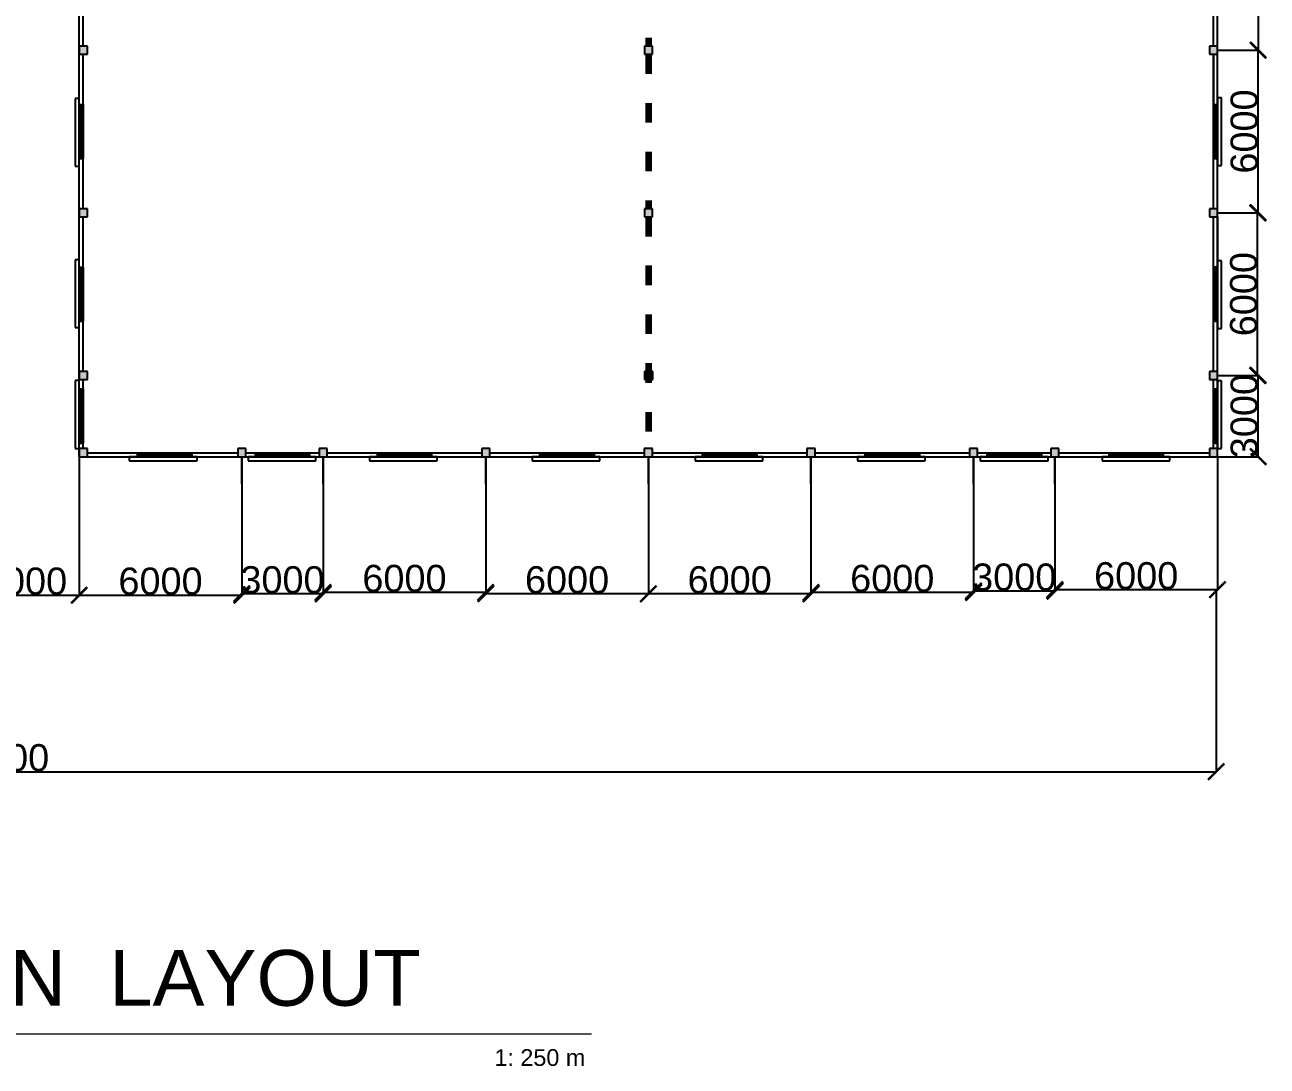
# Model space of a CAD drawing. Header units: millimetres. Extents: x 3339 to 2017737, y 4955 to 2748989.
# Drawn here: x 1040535 to 1086373, y 1640178 to 1678597 of the extents above; entities that cross this region are included whole.
import ezdxf

# ---------------------------------------------------------------- set-up
doc = ezdxf.new("R2010")
doc.units = ezdxf.units.MM
doc.header["$LTSCALE"] = 30
doc.linetypes.add('ACAD_ISO03W100', pattern=[30, 12, -18])
doc.layers.add('MACH BLOCK', color=41, linetype='Continuous', lineweight=5)
doc.layers.add('TEXT MACHLAYOUT', color=255, linetype='Continuous', lineweight=5)
doc.styles.get("Standard").update_dxf_attribs({"font": 'arial.ttf'})
doc.dimstyles.new('ISO-25', dxfattribs={"dimtxt": 1000, "dimasz": 600, "dimexe": 1.25, "dimexo": 0.625, "dimtad": 1, "dimtxsty": 'Standard', "dimblk": 'ARCHTICK', "dimcen": 2.5, "dimclrd": 4, "dimadec": 0, "dimazin": 0, "dimtfac": 1, "dimtmove": 0, "dimatfit": 3, "dimfxl": 1, "dimarcsym": 0})

# ---------------------------------------------------------------- blocks, each defined once
blk = doc.blocks.new('_ArchTick')
at = {"color": 0, "linetype": 'ByBlock', "const_width": 0.15}
blk.add_lwpolyline([(-0.5, -0.5), (0.5, 0.5)], dxfattribs=at)
blk = doc.blocks.new('*D266')
at = {"color": 0, "lineweight": -2, "transparency": 16777216}
for p, q in [((1038541, 1662662), (1038541, 1657554)), ((1042541, 1662662), (1042541, 1657554))]:
    blk.add_line(p, q, dxfattribs=at)
at = {"color": 4, "lineweight": -2, "transparency": 16777216}
blk.add_line((1038541, 1657555), (1042541, 1657555), dxfattribs=at)
at = {"layer": 'Defpoints', "color": 0, "transparency": 16777216}
for p in [(1038541, 1662662), (1042541, 1662662), (1042541, 1657555)]:
    blk.add_point(p, dxfattribs=at)
at = {"color": 4, "lineweight": -2, "transparency": 16777216, "xscale": 600, "yscale": 600, "zscale": 600, "rotation": 180}
blk.add_blockref('_ArchTick', (1038541, 1657555), dxfattribs=at)
at = {"color": 4, "lineweight": -2, "transparency": 16777216, "xscale": 600, "yscale": 600, "zscale": 600}
blk.add_blockref('_ArchTick', (1042541, 1657555), dxfattribs=at)
at = {"color": 0, "transparency": 16777216, "insert": (1040541, 1658066), "char_height": 1000, "attachment_point": 5}
blk.add_mtext('4000', dxfattribs=at)
blk = doc.blocks.new('*D267')
at = {"color": 0, "lineweight": -2, "transparency": 16777216}
for p, q in [((1042541, 1661662), (1042541, 1657554)), ((1048541, 1661662), (1048541, 1657554))]:
    blk.add_line(p, q, dxfattribs=at)
at = {"color": 4, "lineweight": -2, "transparency": 16777216}
blk.add_line((1042541, 1657555), (1048541, 1657555), dxfattribs=at)
at = {"layer": 'Defpoints', "color": 0, "transparency": 16777216}
for p in [(1042541, 1661662), (1048541, 1661662), (1048541, 1657555)]:
    blk.add_point(p, dxfattribs=at)
at = {"color": 4, "lineweight": -2, "transparency": 16777216, "xscale": 600, "yscale": 600, "zscale": 600, "rotation": 180}
blk.add_blockref('_ArchTick', (1042541, 1657555), dxfattribs=at)
at = {"color": 4, "lineweight": -2, "transparency": 16777216, "xscale": 600, "yscale": 600, "zscale": 600}
blk.add_blockref('_ArchTick', (1048541, 1657555), dxfattribs=at)
at = {"color": 0, "transparency": 16777216, "insert": (1045541, 1658066), "char_height": 1000, "attachment_point": 5}
blk.add_mtext('6000', dxfattribs=at)
blk = doc.blocks.new('*D268')
at = {"color": 0, "lineweight": -2, "transparency": 16777216}
for p, q in [((1048541, 1661662), (1048541, 1657604)), ((1051541, 1661662), (1051541, 1657604))]:
    blk.add_line(p, q, dxfattribs=at)
at = {"color": 4, "lineweight": -2, "transparency": 16777216}
blk.add_line((1051541, 1657605), (1048541, 1657605), dxfattribs=at)
at = {"layer": 'Defpoints', "color": 0, "transparency": 16777216}
for p in [(1048541, 1661662), (1051541, 1661662), (1048541, 1657605)]:
    blk.add_point(p, dxfattribs=at)
at = {"color": 4, "lineweight": -2, "transparency": 16777216, "xscale": 600, "yscale": 600, "zscale": 600, "rotation": 180}
blk.add_blockref('_ArchTick', (1048541, 1657605), dxfattribs=at)
at = {"color": 4, "lineweight": -2, "transparency": 16777216, "xscale": 600, "yscale": 600, "zscale": 600}
blk.add_blockref('_ArchTick', (1051541, 1657605), dxfattribs=at)
at = {"color": 0, "transparency": 16777216, "insert": (1050041, 1658116), "char_height": 1000, "attachment_point": 5}
blk.add_mtext('3000', dxfattribs=at)
blk = doc.blocks.new('*D269')
at = {"color": 0, "lineweight": -2, "transparency": 16777216}
for p, q in [((1051541, 1661662), (1051541, 1657654)), ((1057541, 1661662), (1057541, 1657654))]:
    blk.add_line(p, q, dxfattribs=at)
at = {"color": 4, "lineweight": -2, "transparency": 16777216}
blk.add_line((1057541, 1657655), (1051541, 1657655), dxfattribs=at)
at = {"layer": 'Defpoints', "color": 0, "transparency": 16777216}
for p in [(1051541, 1661662), (1057541, 1661662), (1051541, 1657655)]:
    blk.add_point(p, dxfattribs=at)
at = {"color": 4, "lineweight": -2, "transparency": 16777216, "xscale": 600, "yscale": 600, "zscale": 600, "rotation": 180}
blk.add_blockref('_ArchTick', (1051541, 1657655), dxfattribs=at)
at = {"color": 4, "lineweight": -2, "transparency": 16777216, "xscale": 600, "yscale": 600, "zscale": 600}
blk.add_blockref('_ArchTick', (1057541, 1657655), dxfattribs=at)
at = {"color": 0, "transparency": 16777216, "insert": (1054541, 1658166), "char_height": 1000, "attachment_point": 5}
blk.add_mtext('6000', dxfattribs=at)
blk = doc.blocks.new('*D270')
at = {"color": 0, "lineweight": -2, "transparency": 16777216}
for p, q in [((1057541, 1661662), (1057541, 1657604)), ((1063541, 1661662), (1063541, 1657604))]:
    blk.add_line(p, q, dxfattribs=at)
at = {"color": 4, "lineweight": -2, "transparency": 16777216}
blk.add_line((1063541, 1657605), (1057541, 1657605), dxfattribs=at)
at = {"layer": 'Defpoints', "color": 0, "transparency": 16777216}
for p in [(1057541, 1661662), (1063541, 1661662), (1057541, 1657605)]:
    blk.add_point(p, dxfattribs=at)
at = {"color": 4, "lineweight": -2, "transparency": 16777216, "xscale": 600, "yscale": 600, "zscale": 600, "rotation": 180}
blk.add_blockref('_ArchTick', (1057541, 1657605), dxfattribs=at)
at = {"color": 4, "lineweight": -2, "transparency": 16777216, "xscale": 600, "yscale": 600, "zscale": 600}
blk.add_blockref('_ArchTick', (1063541, 1657605), dxfattribs=at)
at = {"color": 0, "transparency": 16777216, "insert": (1060541, 1658116), "char_height": 1000, "attachment_point": 5}
blk.add_mtext('6000', dxfattribs=at)
blk = doc.blocks.new('*D271')
at = {"color": 0, "lineweight": -2, "transparency": 16777216}
for p, q in [((1063541, 1661662), (1063541, 1657604)), ((1069541, 1661662), (1069541, 1657604))]:
    blk.add_line(p, q, dxfattribs=at)
at = {"color": 4, "lineweight": -2, "transparency": 16777216}
blk.add_line((1069541, 1657605), (1063541, 1657605), dxfattribs=at)
at = {"layer": 'Defpoints', "color": 0, "transparency": 16777216}
for p in [(1063541, 1661662), (1069541, 1661662), (1063541, 1657605)]:
    blk.add_point(p, dxfattribs=at)
at = {"color": 4, "lineweight": -2, "transparency": 16777216, "xscale": 600, "yscale": 600, "zscale": 600, "rotation": 180}
blk.add_blockref('_ArchTick', (1063541, 1657605), dxfattribs=at)
at = {"color": 4, "lineweight": -2, "transparency": 16777216, "xscale": 600, "yscale": 600, "zscale": 600}
blk.add_blockref('_ArchTick', (1069541, 1657605), dxfattribs=at)
at = {"color": 0, "transparency": 16777216, "insert": (1066541, 1658116), "char_height": 1000, "attachment_point": 5}
blk.add_mtext('6000', dxfattribs=at)
blk = doc.blocks.new('*D272')
at = {"color": 0, "lineweight": -2, "transparency": 16777216}
for p, q in [((1069541, 1661662), (1069541, 1657654)), ((1075541, 1661662), (1075541, 1657654))]:
    blk.add_line(p, q, dxfattribs=at)
at = {"color": 4, "lineweight": -2, "transparency": 16777216}
blk.add_line((1075541, 1657655), (1069541, 1657655), dxfattribs=at)
at = {"layer": 'Defpoints', "color": 0, "transparency": 16777216}
for p in [(1069541, 1661662), (1075541, 1661662), (1069541, 1657655)]:
    blk.add_point(p, dxfattribs=at)
at = {"color": 4, "lineweight": -2, "transparency": 16777216, "xscale": 600, "yscale": 600, "zscale": 600, "rotation": 180}
blk.add_blockref('_ArchTick', (1069541, 1657655), dxfattribs=at)
at = {"color": 4, "lineweight": -2, "transparency": 16777216, "xscale": 600, "yscale": 600, "zscale": 600}
blk.add_blockref('_ArchTick', (1075541, 1657655), dxfattribs=at)
at = {"color": 0, "transparency": 16777216, "insert": (1072541, 1658166), "char_height": 1000, "attachment_point": 5}
blk.add_mtext('6000', dxfattribs=at)
blk = doc.blocks.new('*D273')
at = {"color": 0, "lineweight": -2, "transparency": 16777216}
for p, q in [((1075541, 1661662), (1075541, 1657704)), ((1078541, 1661662), (1078541, 1657704))]:
    blk.add_line(p, q, dxfattribs=at)
at = {"color": 4, "lineweight": -2, "transparency": 16777216}
blk.add_line((1078541, 1657705), (1075541, 1657705), dxfattribs=at)
at = {"layer": 'Defpoints', "color": 0, "transparency": 16777216}
for p in [(1075541, 1661662), (1078541, 1661662), (1075541, 1657705)]:
    blk.add_point(p, dxfattribs=at)
at = {"color": 4, "lineweight": -2, "transparency": 16777216, "xscale": 600, "yscale": 600, "zscale": 600, "rotation": 180}
blk.add_blockref('_ArchTick', (1075541, 1657705), dxfattribs=at)
at = {"color": 4, "lineweight": -2, "transparency": 16777216, "xscale": 600, "yscale": 600, "zscale": 600}
blk.add_blockref('_ArchTick', (1078541, 1657705), dxfattribs=at)
at = {"color": 0, "transparency": 16777216, "insert": (1077041, 1658216), "char_height": 1000, "attachment_point": 5}
blk.add_mtext('3000', dxfattribs=at)
blk = doc.blocks.new('*D274')
at = {"color": 0, "lineweight": -2, "transparency": 16777216}
for p, q in [((1078541, 1661662), (1078541, 1657754)), ((1084541, 1661662), (1084541, 1657754))]:
    blk.add_line(p, q, dxfattribs=at)
at = {"color": 4, "lineweight": -2, "transparency": 16777216}
blk.add_line((1084541, 1657755), (1078541, 1657755), dxfattribs=at)
at = {"layer": 'Defpoints', "color": 0, "transparency": 16777216}
for p in [(1078541, 1661662), (1084541, 1661662), (1078541, 1657755)]:
    blk.add_point(p, dxfattribs=at)
at = {"color": 4, "lineweight": -2, "transparency": 16777216, "xscale": 600, "yscale": 600, "zscale": 600, "rotation": 180}
blk.add_blockref('_ArchTick', (1078541, 1657755), dxfattribs=at)
at = {"color": 4, "lineweight": -2, "transparency": 16777216, "xscale": 600, "yscale": 600, "zscale": 600}
blk.add_blockref('_ArchTick', (1084541, 1657755), dxfattribs=at)
at = {"color": 0, "transparency": 16777216, "insert": (1081541, 1658266), "char_height": 1000, "attachment_point": 5}
blk.add_mtext('6000', dxfattribs=at)
blk = doc.blocks.new('*D233')
at = {"color": 0, "lineweight": -2, "transparency": 16777216}
for p, q in [((1084491, 1657704), (1084491, 1651039)), ((994491, 1657287), (994491, 1651039))]:
    blk.add_line(p, q, dxfattribs=at)
at = {"color": 4, "lineweight": -2, "transparency": 16777216}
blk.add_line((994491, 1651041), (1084491, 1651041), dxfattribs=at)
at = {"layer": 'Defpoints', "color": 0, "transparency": 16777216}
for p in [(1084491, 1657705), (994491, 1657287), (1084491, 1651041)]:
    blk.add_point(p, dxfattribs=at)
at = {"color": 4, "lineweight": -2, "transparency": 16777216, "xscale": 600, "yscale": 600, "zscale": 600, "rotation": 180}
blk.add_blockref('_ArchTick', (994491, 1651041), dxfattribs=at)
at = {"color": 4, "lineweight": -2, "transparency": 16777216, "xscale": 600, "yscale": 600, "zscale": 600}
blk.add_blockref('_ArchTick', (1084491, 1651041), dxfattribs=at)
at = {"color": 0, "transparency": 16777216, "insert": (1039491, 1651552), "char_height": 1000, "attachment_point": 5}
blk.add_mtext('90000', dxfattribs=at)
blk = doc.blocks.new('*D281')
at = {"color": 0, "lineweight": -2, "transparency": 16777216}
for p, q in [((1084542, 1665662), (1086042, 1665662)), ((1084542, 1662662), (1086042, 1662662))]:
    blk.add_line(p, q, dxfattribs=at)
at = {"color": 4, "lineweight": -2, "transparency": 16777216}
blk.add_line((1086041, 1662662), (1086041, 1665662), dxfattribs=at)
at = {"layer": 'Defpoints', "color": 0, "transparency": 16777216}
for p in [(1084541, 1665662), (1086041, 1665662), (1084541, 1662662)]:
    blk.add_point(p, dxfattribs=at)
at = {"color": 4, "lineweight": -2, "transparency": 16777216, "xscale": 600, "yscale": 600, "zscale": 600}
for p, rotation in [((1086041, 1665662), 90), ((1086041, 1662662), 270)]:
    blk.add_blockref('_ArchTick', p, dxfattribs=dict(at, rotation=rotation))
at = {"color": 0, "transparency": 16777216, "insert": (1085530, 1664162), "char_height": 1000, "attachment_point": 5, "rotation": 90}
blk.add_mtext('3000', dxfattribs=at)
blk = doc.blocks.new('*D234')
at = {"color": 0, "lineweight": -2, "transparency": 16777216}
for p, q in [((1084542, 1671662), (1086020, 1671662)), ((1084542, 1665662), (1086020, 1665662))]:
    blk.add_line(p, q, dxfattribs=at)
at = {"color": 4, "lineweight": -2, "transparency": 16777216}
blk.add_line((1086019, 1665662), (1086019, 1671662), dxfattribs=at)
at = {"layer": 'Defpoints', "color": 0, "transparency": 16777216}
for p in [(1084541, 1671662), (1086019, 1671662), (1084541, 1665662)]:
    blk.add_point(p, dxfattribs=at)
at = {"color": 4, "lineweight": -2, "transparency": 16777216, "xscale": 600, "yscale": 600, "zscale": 600}
for p, rotation in [((1086019, 1671662), 90), ((1086019, 1665662), 270)]:
    blk.add_blockref('_ArchTick', p, dxfattribs=dict(at, rotation=rotation))
at = {"color": 0, "transparency": 16777216, "insert": (1085508, 1668662), "char_height": 1000, "attachment_point": 5, "rotation": 90}
blk.add_mtext('6000', dxfattribs=at)
blk = doc.blocks.new('*D282')
at = {"color": 0, "lineweight": -2, "transparency": 16777216}
for p, q in [((1084542, 1677662), (1086042, 1677662)), ((1084542, 1671662), (1086042, 1671662))]:
    blk.add_line(p, q, dxfattribs=at)
at = {"color": 4, "lineweight": -2, "transparency": 16777216}
blk.add_line((1086041, 1671662), (1086041, 1677662), dxfattribs=at)
at = {"layer": 'Defpoints', "color": 0, "transparency": 16777216}
for p in [(1084541, 1677662), (1086041, 1677662), (1084541, 1671662)]:
    blk.add_point(p, dxfattribs=at)
at = {"color": 4, "lineweight": -2, "transparency": 16777216, "xscale": 600, "yscale": 600, "zscale": 600}
for p, rotation in [((1086041, 1677662), 90), ((1086041, 1671662), 270)]:
    blk.add_blockref('_ArchTick', p, dxfattribs=dict(at, rotation=rotation))
at = {"color": 0, "transparency": 16777216, "insert": (1085530, 1674662), "char_height": 1000, "attachment_point": 5, "rotation": 90}
blk.add_mtext('6000', dxfattribs=at)
blk = doc.blocks.new('*D283')
at = {"color": 0, "lineweight": -2, "transparency": 16777216}
for p, q in [((1084542, 1683662), (1086042, 1683662)), ((1084542, 1677662), (1086042, 1677662))]:
    blk.add_line(p, q, dxfattribs=at)
at = {"color": 4, "lineweight": -2, "transparency": 16777216}
blk.add_line((1086040, 1683662), (1086040, 1677662), dxfattribs=at)
at = {"layer": 'Defpoints', "color": 0, "transparency": 16777216}
for p in [(1084541, 1683662), (1084541, 1677662), (1086040, 1677662)]:
    blk.add_point(p, dxfattribs=at)
at = {"color": 4, "lineweight": -2, "transparency": 16777216, "xscale": 600, "yscale": 600, "zscale": 600}
for p, rotation in [((1086040, 1683662), 90), ((1086040, 1677662), 270)]:
    blk.add_blockref('_ArchTick', p, dxfattribs=dict(at, rotation=rotation))
at = {"color": 0, "transparency": 16777216, "insert": (1085529, 1680662), "char_height": 1000, "attachment_point": 5, "rotation": 90}
blk.add_mtext('6000', dxfattribs=at)

msp = doc.modelspace()

# ---------------------------------------------------------------- hatches: boundary and pattern name
at = {"true_color": 0xf8d731}
h = msp.add_hatch(color=40, dxfattribs=at)
h.dxf.hatch_style = 1
h.paths.add_polyline_path([(1084541.166, 1662962.224), (1084391.166, 1662962.224), (1084241.166, 1662962.224), (1084241.166, 1662812.224), (1084241.166, 1662662.224), (1084541.166, 1662662.224)])
h.paths.add_polyline_path([(1078691.166, 1662962.224), (1078541.166, 1662962.224), (1078391.166, 1662962.224), (1078391.166, 1662812.224), (1078391.166, 1662662.224), (1078691.166, 1662662.224)])
h.paths.add_polyline_path([(1075691.166, 1662962.224), (1075541.166, 1662962.224), (1075391.166, 1662962.224), (1075391.166, 1662812.224), (1075391.166, 1662662.224), (1075691.166, 1662662.224)])
h.paths.add_polyline_path([(1069691.166, 1662962.224), (1069541.166, 1662962.224), (1069391.166, 1662962.224), (1069391.166, 1662812.224), (1069391.166, 1662662.224), (1069691.166, 1662662.224)])
h.paths.add_polyline_path([(1063691.166, 1662962.224), (1063541.166, 1662962.224), (1063391.166, 1662962.224), (1063391.166, 1662812.224), (1063391.166, 1662662.224), (1063691.166, 1662662.224)])
h.paths.add_polyline_path([(1057691.166, 1662962.224), (1057541.166, 1662962.224), (1057391.166, 1662962.224), (1057391.166, 1662812.224), (1057391.166, 1662662.224), (1057691.166, 1662662.224)])
h.paths.add_polyline_path([(1051691.166, 1662962.224), (1051541.166, 1662962.224), (1051391.166, 1662962.224), (1051391.166, 1662812.224), (1051391.166, 1662662.224), (1051691.166, 1662662.224)])
h.paths.add_polyline_path([(1048691.166, 1662962.224), (1048541.166, 1662962.224), (1048391.166, 1662962.224), (1048391.166, 1662812.224), (1048391.166, 1662662.224), (1048691.166, 1662662.224)])
h.paths.add_polyline_path([(1042841.166, 1662962.224), (1042691.166, 1662962.224), (1042541.166, 1662962.224), (1042541.166, 1662662.224), (1042841.166, 1662662.224)])
h.paths.add_polyline_path([(1042841.166, 1665812.224), (1042691.166, 1665812.224), (1042541.166, 1665812.224), (1042541.166, 1665512.224), (1042841.166, 1665512.224)])
h.paths.add_polyline_path([(1042841.166, 1671812.224), (1042691.166, 1671812.224), (1042541.166, 1671812.224), (1042541.166, 1671662.224), (1042541.166, 1671512.224), (1042841.166, 1671512.224)])
h.paths.add_polyline_path([(1042841.166, 1677812.224), (1042691.166, 1677812.224), (1042541.166, 1677812.224), (1042541.166, 1677512.224), (1042841.166, 1677512.224)])
h.paths.add_polyline_path([(1038541.166, 1673812.224), (1038395.274, 1673812.224), (1038245.274, 1673812.224), (1038245.274, 1673662.224), (1038245.274, 1673512.224), (1038541.166, 1673512.224)])
h.paths.add_polyline_path([(1038541.166, 1667662.224), (1038541.166, 1667813.083), (1038245.274, 1667813.083), (1038245.274, 1667663.083), (1038245.274, 1667513.083), (1038541.166, 1667513.083)])
h.paths.add_polyline_path([(1038541.166, 1662962.224), (1038241.166, 1662962.224), (1038241.166, 1662662.224), (1038541.166, 1662662.224)])
h.paths.add_polyline_path([(1084541.166, 1665812.224), (1084391.166, 1665812.224), (1084241.166, 1665812.224), (1084241.166, 1665662.224), (1084241.166, 1665512.224), (1084541.166, 1665512.224)])
h.paths.add_polyline_path([(1084541.166, 1671812.224), (1084391.166, 1671812.224), (1084241.166, 1671812.224), (1084241.166, 1671662.224), (1084241.166, 1671512.224), (1084541.166, 1671512.224)])
h.paths.add_polyline_path([(1084541.166, 1677812.224), (1084391.166, 1677812.224), (1084241.166, 1677812.224), (1084241.166, 1677662.224), (1084241.166, 1677512.224), (1084541.166, 1677512.224)])
h.paths.add_polyline_path([(1031691.166, 1662962.224), (1031391.166, 1662962.224), (1031391.166, 1662662.224), (1031541.166, 1662662.224), (1031691.166, 1662662.224)])
h.paths.add_polyline_path([(1024691.166, 1662962.224), (1024391.166, 1662962.224), (1024391.166, 1662662.224), (1024541.166, 1662662.224), (1024691.166, 1662662.224)])
h.paths.add_polyline_path([(1018691.166, 1662962.224), (1018391.166, 1662962.224), (1018391.166, 1662662.224), (1018541.166, 1662662.224), (1018691.166, 1662662.224)])
h.paths.add_polyline_path([(1012691.166, 1662962.224), (1012391.166, 1662962.224), (1012391.166, 1662662.224), (1012541.166, 1662662.224), (1012691.166, 1662662.224)])
h.paths.add_polyline_path([(1042841.166, 1683812.224), (1042691.166, 1683812.224), (1042541.166, 1683812.224), (1042541.166, 1683662.224), (1042541.166, 1683512.224), (1042841.166, 1683512.224)])
h.paths.add_polyline_path([(1038541.166, 1679812.224), (1038395.274, 1679812.224), (1038245.274, 1679812.224), (1038245.274, 1679662.224), (1038245.274, 1679512.224), (1038541.166, 1679512.224)])
h.paths.add_polyline_path([(1038541.166, 1685812.224), (1038395.274, 1685812.224), (1038245.274, 1685812.224), (1038245.274, 1685662.224), (1038245.274, 1685512.224), (1038541.166, 1685512.224)])
h.paths.add_polyline_path([(994841.166, 1662962.224), (994541.166, 1662962.224), (994541.166, 1662662.224), (994841.166, 1662662.224)])
h.paths.add_polyline_path([(1000691.166, 1662962.224), (1000391.166, 1662962.224), (1000391.166, 1662662.224), (1000541.166, 1662662.224), (1000691.166, 1662662.224)])
h.paths.add_polyline_path([(1006691.166, 1662962.224), (1006391.166, 1662962.224), (1006391.166, 1662662.224), (1006541.166, 1662662.224), (1006691.166, 1662662.224)])
at = {"ltscale": 2, "true_color": 0xf8d731}
h = msp.add_hatch(dxfattribs=at)
h.set_pattern_fill('ANGLE', color=40)
h.set_pattern_definition([(0, (853779.603, 1616602.153), (0, 6.985), [5.08, -1.905]), (90, (853779.603, 1616602.153), (-6.985, 4e-16), [5.08, -1.905])])
h.paths.add_polyline_path([(1063698.225, 1677812.224), (1063548.225, 1677812.224), (1063398.225, 1677812.224), (1063398.225, 1677662.224), (1063398.225, 1677512.224), (1063698.225, 1677512.224)])
h.paths.add_polyline_path([(1063699.401, 1671812.224), (1063549.401, 1671812.224), (1063399.401, 1671812.224), (1063399.401, 1671662.224), (1063399.401, 1671512.224), (1063699.401, 1671512.224)])
h.paths.add_polyline_path([(1063700.578, 1665812.224), (1063550.578, 1665812.224), (1063400.578, 1665812.224), (1063400.578, 1665662.224), (1063400.578, 1665512.224), (1063700.578, 1665512.224)])

# ---------------------------------------------------------------- linework, layer by layer
for p, q in [((1084541.166, 1662662.224), (1084541.166, 1725662.224)), ((1042541.166, 1662662.224), (1042541.166, 1685512.224)), ((1042541.166, 1677662.224), (1042541.166, 1683662.224)), ((1084541.166, 1677662.224), (1084541.166, 1683662.224)), ((1042691.166, 1677812.224), (1042691.166, 1683512.224)), ((1084391.166, 1677812.224), (1084391.166, 1683512.224)), ((1042541.166, 1677812.224), (1042541.166, 1677512.224)), ((1042841.166, 1677812.224), (1042541.166, 1677812.224)), ((1042541.166, 1677812.224), (1042541.166, 1677662.224)), ((1042841.166, 1677812.224), (1042691.166, 1677812.224)), ((1042841.166, 1677512.224), (1042841.166, 1677812.224)), ((1042841.166, 1677662.224), (1042841.166, 1677812.224)), ((1084241.166, 1677812.224), (1084241.166, 1677512.224)), ((1084541.166, 1677812.224), (1084241.166, 1677812.224)), ((1084241.166, 1677812.224), (1084241.166, 1677662.224)), ((1084541.166, 1677812.224), (1084391.166, 1677812.224)), ((1084541.166, 1677512.224), (1084541.166, 1677812.224)), ((1084541.166, 1677662.224), (1084541.166, 1677812.224)), ((1042541.166, 1677512.224), (1042841.166, 1677512.224)), ((1042691.166, 1671812.224), (1042691.166, 1677512.224)), ((1042691.166, 1671812.224), (1042691.166, 1677512.224)), ((1084241.166, 1677512.224), (1084541.166, 1677512.224)), ((1084391.166, 1671812.224), (1084391.166, 1677512.224)), ((1084391.166, 1677512.224), (1084391.166, 1675662.224)), ((1084541.166, 1671662.224), (1084541.166, 1677662.224)), ((1042389.603, 1675882.153), (1042389.603, 1673382.153)), ((1042539.603, 1675882.153), (1042389.603, 1675882.153)), ((1042389.603, 1675882.153), (1042389.603, 1675882.153)), ((1042539.603, 1673382.153), (1042539.603, 1675882.153)), ((1084539.603, 1675902.153), (1084539.603, 1673402.153)), ((1084689.603, 1675902.153), (1084539.603, 1675902.153)), ((1084539.603, 1675902.153), (1084539.603, 1675902.153)), ((1084689.603, 1673402.153), (1084689.603, 1675902.153)), ((1084391.166, 1675662.224), (1084541.166, 1675662.224)), ((1042541.166, 1671812.224), (1042541.166, 1673662.224)), ((1042541.166, 1673662.224), (1042691.166, 1673662.224)), ((1042389.603, 1673382.153), (1042539.603, 1673382.153)), ((1084539.603, 1673402.153), (1084689.603, 1673402.153)), ((1042541.166, 1671812.224), (1042541.166, 1671512.224)), ((1042841.166, 1671812.224), (1042541.166, 1671812.224)), ((1042541.166, 1671812.224), (1042541.166, 1671662.224)), ((1042841.166, 1671812.224), (1042691.166, 1671812.224)), ((1042841.166, 1671512.224), (1042841.166, 1671812.224)), ((1042841.166, 1671662.224), (1042841.166, 1671812.224)), ((1084241.166, 1671812.224), (1084241.166, 1671512.224)), ((1084541.166, 1671812.224), (1084241.166, 1671812.224)), ((1084241.166, 1671812.224), (1084241.166, 1671662.224)), ((1084541.166, 1671812.224), (1084391.166, 1671812.224)), ((1084541.166, 1671512.224), (1084541.166, 1671812.224)), ((1084541.166, 1671662.224), (1084541.166, 1671812.224)), ((1042541.166, 1671512.224), (1042841.166, 1671512.224)), ((1042691.166, 1665812.224), (1042691.166, 1671512.224)), ((1042691.166, 1665812.224), (1042691.166, 1671512.224)), ((1084241.166, 1671512.224), (1084541.166, 1671512.224)), ((1084391.166, 1665812.224), (1084391.166, 1671512.224)), ((1084541.166, 1665662.224), (1084541.166, 1671662.224)), ((1084541.166, 1671512.224), (1084541.166, 1669662.224)), ((1042389.603, 1669932.153), (1042389.603, 1667432.153)), ((1042539.603, 1669932.153), (1042389.603, 1669932.153)), ((1042389.603, 1669932.153), (1042389.603, 1669932.153)), ((1042539.603, 1667432.153), (1042539.603, 1669932.153)), ((1084541.166, 1669662.224), (1084391.166, 1669662.224)), ((1084539.603, 1669892.153), (1084539.603, 1667392.153)), ((1084689.603, 1669892.153), (1084539.603, 1669892.153)), ((1084539.603, 1669892.153), (1084539.603, 1669892.153)), ((1084689.603, 1667392.153), (1084689.603, 1669892.153)), ((1042541.166, 1665812.224), (1042541.166, 1667662.224)), ((1042541.166, 1667662.224), (1042691.166, 1667662.224)), ((1042389.603, 1667432.153), (1042539.603, 1667432.153)), ((1084539.603, 1667392.153), (1084689.603, 1667392.153)), ((1042541.166, 1665812.224), (1042541.166, 1665512.224)), ((1042841.166, 1665812.224), (1042541.166, 1665812.224)), ((1042541.166, 1665812.224), (1042541.166, 1665662.224)), ((1042841.166, 1665812.224), (1042691.166, 1665812.224)), ((1042841.166, 1665512.224), (1042841.166, 1665812.224)), ((1042841.166, 1665662.224), (1042841.166, 1665812.224)), ((1084241.166, 1665812.224), (1084241.166, 1665512.224)), ((1084541.166, 1665812.224), (1084241.166, 1665812.224)), ((1084241.166, 1665812.224), (1084241.166, 1665662.224)), ((1084541.166, 1665812.224), (1084391.166, 1665812.224)), ((1084541.166, 1665512.224), (1084541.166, 1665812.224)), ((1084541.166, 1665662.224), (1084541.166, 1665812.224)), ((1042389.603, 1665472.153), (1042389.603, 1662972.153)), ((1042539.603, 1665472.153), (1042389.603, 1665472.153)), ((1042389.603, 1665472.153), (1042389.603, 1665472.153)), ((1042539.603, 1662972.153), (1042539.603, 1665472.153)), ((1042541.166, 1662662.224), (1042541.166, 1665662.224)), ((1042541.166, 1665512.224), (1042841.166, 1665512.224)), ((1042691.166, 1662962.224), (1042691.166, 1665512.224)), ((1084241.166, 1665512.224), (1084541.166, 1665512.224)), ((1084391.166, 1662962.224), (1084391.166, 1665512.224)), ((1084539.603, 1665462.153), (1084539.603, 1662962.153)), ((1084689.603, 1665462.153), (1084539.603, 1665462.153)), ((1084539.603, 1665462.153), (1084539.603, 1665462.153)), ((1084541.166, 1662662.224), (1084541.166, 1665662.224)), ((1084689.603, 1662962.153), (1084689.603, 1665462.153)), ((1042541.166, 1662962.224), (1042541.166, 1663462.224)), ((1042541.166, 1662662.224), (1042541.166, 1663162.224)), ((1042541.166, 1663162.224), (1042691.166, 1663162.224)), ((1084541.166, 1663162.224), (1084391.166, 1663162.224)), ((1084541.166, 1662662.224), (1084541.166, 1663162.224)), ((1042389.603, 1662972.153), (1042539.603, 1662972.153)), ((1042541.166, 1662962.224), (1042541.166, 1662662.224)), ((1042841.166, 1662962.224), (1042541.166, 1662962.224)), ((1042541.166, 1662962.224), (1042541.166, 1662812.224)), ((1042541.166, 1662662.224), (1084541.166, 1662662.224)), ((1042541.166, 1662662.224), (1048541.166, 1662662.224)), ((1042541.166, 1662662.224), (1042841.166, 1662662.224)), ((1042841.166, 1662962.224), (1042691.166, 1662962.224)), ((1042841.166, 1662662.224), (1042841.166, 1662962.224)), ((1042841.166, 1662812.224), (1042841.166, 1662962.224)), ((1042841.166, 1662812.224), (1048391.166, 1662812.224)), ((1042841.166, 1662662.224), (1044691.166, 1662662.224)), ((1046889.603, 1662662.153), (1044389.603, 1662662.153)), ((1044389.603, 1662662.153), (1044389.603, 1662512.153)), ((1044691.166, 1662662.224), (1044691.166, 1662812.224)), ((1046889.603, 1662512.153), (1046889.603, 1662662.153)), ((1048391.166, 1662962.224), (1048391.166, 1662662.224)), ((1048691.166, 1662962.224), (1048391.166, 1662962.224)), ((1048391.166, 1662962.224), (1048391.166, 1662812.224)), ((1048391.166, 1662662.224), (1048691.166, 1662662.224)), ((1048691.166, 1662962.224), (1048541.166, 1662962.224)), ((1048541.166, 1662662.224), (1048541.166, 1661662.224)), ((1048541.166, 1661662.224), (1048541.166, 1662662.224)), ((1048541.166, 1662662.224), (1051541.166, 1662662.224)), ((1048541.166, 1662662.224), (1049041.166, 1662662.224)), ((1048691.166, 1662662.224), (1048691.166, 1662962.224)), ((1048691.166, 1662812.224), (1048691.166, 1662962.224)), ((1048691.166, 1662812.224), (1051391.166, 1662812.224)), ((1051269.603, 1662662.153), (1048769.603, 1662662.153)), ((1048769.603, 1662662.153), (1048769.603, 1662512.153)), ((1049041.166, 1662662.224), (1049041.166, 1662812.224)), ((1051269.603, 1662512.153), (1051269.603, 1662662.153)), ((1051391.166, 1662962.224), (1051391.166, 1662662.224)), ((1051691.166, 1662962.224), (1051391.166, 1662962.224)), ((1051391.166, 1662962.224), (1051391.166, 1662812.224)), ((1051391.166, 1662662.224), (1051691.166, 1662662.224)), ((1051691.166, 1662962.224), (1051541.166, 1662962.224)), ((1051541.166, 1662662.224), (1051541.166, 1661662.224)), ((1051541.166, 1661662.224), (1051541.166, 1662662.224)), ((1051541.166, 1662662.224), (1057541.166, 1662662.224)), ((1051541.166, 1662662.224), (1053541.166, 1662662.224)), ((1051691.166, 1662662.224), (1051691.166, 1662962.224)), ((1051691.166, 1662812.224), (1051691.166, 1662962.224)), ((1051691.166, 1662812.224), (1057391.166, 1662812.224)), ((1055749.603, 1662662.153), (1053249.603, 1662662.153)), ((1053249.603, 1662662.153), (1053249.603, 1662512.153)), ((1053541.166, 1662662.224), (1053541.166, 1662812.224)), ((1055749.603, 1662512.153), (1055749.603, 1662662.153)), ((1057391.166, 1662962.224), (1057391.166, 1662662.224)), ((1057691.166, 1662962.224), (1057391.166, 1662962.224)), ((1057391.166, 1662962.224), (1057391.166, 1662812.224)), ((1057391.166, 1662662.224), (1057691.166, 1662662.224)), ((1057691.166, 1662962.224), (1057541.166, 1662962.224)), ((1057541.166, 1662662.224), (1057541.166, 1661662.224)), ((1057541.166, 1661662.224), (1057541.166, 1662662.224)), ((1057541.166, 1662662.224), (1063541.166, 1662662.224)), ((1057541.166, 1662662.224), (1059541.166, 1662662.224)), ((1057691.166, 1662662.224), (1057691.166, 1662962.224)), ((1057691.166, 1662812.224), (1057691.166, 1662962.224)), ((1057691.166, 1662812.224), (1063391.166, 1662812.224)), ((1061749.603, 1662662.153), (1059249.603, 1662662.153)), ((1059249.603, 1662662.153), (1059249.603, 1662512.153)), ((1059541.166, 1662662.224), (1059541.166, 1662812.224)), ((1061749.603, 1662512.153), (1061749.603, 1662662.153)), ((1063391.166, 1662962.224), (1063391.166, 1662662.224)), ((1063691.166, 1662962.224), (1063391.166, 1662962.224)), ((1063391.166, 1662962.224), (1063391.166, 1662812.224)), ((1063391.166, 1662662.224), (1063691.166, 1662662.224)), ((1063691.166, 1662962.224), (1063541.166, 1662962.224)), ((1063541.166, 1662662.224), (1063541.166, 1661662.224)), ((1063541.166, 1661662.224), (1063541.166, 1662662.224)), ((1063541.166, 1662662.224), (1069541.166, 1662662.224)), ((1063541.166, 1662662.224), (1065541.166, 1662662.224)), ((1063691.166, 1662662.224), (1063691.166, 1662962.224)), ((1063691.166, 1662812.224), (1063691.166, 1662962.224)), ((1063691.166, 1662812.224), (1069391.166, 1662812.224)), ((1067769.603, 1662662.153), (1065269.603, 1662662.153)), ((1065269.603, 1662662.153), (1065269.603, 1662512.153)), ((1065541.166, 1662662.224), (1065541.166, 1662812.224)), ((1067769.603, 1662512.153), (1067769.603, 1662662.153)), ((1069391.166, 1662962.224), (1069391.166, 1662662.224)), ((1069691.166, 1662962.224), (1069391.166, 1662962.224)), ((1069391.166, 1662962.224), (1069391.166, 1662812.224)), ((1069391.166, 1662662.224), (1069691.166, 1662662.224)), ((1069691.166, 1662962.224), (1069541.166, 1662962.224)), ((1069541.166, 1662662.224), (1069541.166, 1661662.224)), ((1069541.166, 1661662.224), (1069541.166, 1662662.224)), ((1069541.166, 1662662.224), (1075541.166, 1662662.224)), ((1069541.166, 1662662.224), (1071541.166, 1662662.224)), ((1069691.166, 1662662.224), (1069691.166, 1662962.224)), ((1069691.166, 1662812.224), (1069691.166, 1662962.224)), ((1069691.166, 1662812.224), (1075391.166, 1662812.224)), ((1073759.603, 1662662.153), (1071259.603, 1662662.153)), ((1071259.603, 1662662.153), (1071259.603, 1662512.153)), ((1071541.166, 1662662.224), (1071541.166, 1662812.224)), ((1073759.603, 1662512.153), (1073759.603, 1662662.153)), ((1075391.166, 1662962.224), (1075391.166, 1662662.224)), ((1075691.166, 1662962.224), (1075391.166, 1662962.224)), ((1075391.166, 1662962.224), (1075391.166, 1662812.224)), ((1075391.166, 1662662.224), (1075691.166, 1662662.224)), ((1075691.166, 1662962.224), (1075541.166, 1662962.224)), ((1075541.166, 1662662.224), (1075541.166, 1661662.224)), ((1075541.166, 1661662.224), (1075541.166, 1662662.224)), ((1075541.166, 1662662.224), (1078541.166, 1662662.224)), ((1075691.166, 1662662.224), (1075691.166, 1662962.224)), ((1075691.166, 1662812.224), (1078391.166, 1662812.224)), ((1078289.603, 1662662.153), (1075789.603, 1662662.153)), ((1075789.603, 1662662.153), (1075789.603, 1662512.153)), ((1076041.166, 1662662.224), (1076041.166, 1662812.224)), ((1078289.603, 1662512.153), (1078289.603, 1662662.153)), ((1078391.166, 1662962.224), (1078391.166, 1662662.224)), ((1078691.166, 1662962.224), (1078391.166, 1662962.224)), ((1078391.166, 1662962.224), (1078391.166, 1662812.224)), ((1078391.166, 1662662.224), (1078691.166, 1662662.224)), ((1078691.166, 1662962.224), (1078541.166, 1662962.224)), ((1078541.166, 1662662.224), (1078541.166, 1661662.224)), ((1078541.166, 1661662.224), (1078541.166, 1662662.224)), ((1078541.166, 1662662.224), (1084541.166, 1662662.224)), ((1078541.166, 1662662.224), (1080541.166, 1662662.224)), ((1078691.166, 1662662.224), (1078691.166, 1662962.224)), ((1078691.166, 1662812.224), (1078691.166, 1662962.224)), ((1078691.166, 1662812.224), (1084241.166, 1662812.224)), ((1082779.603, 1662662.153), (1080279.603, 1662662.153)), ((1080279.603, 1662662.153), (1080279.603, 1662512.153)), ((1080541.166, 1662662.224), (1080541.166, 1662812.224)), ((1082779.603, 1662512.153), (1082779.603, 1662662.153)), ((1084241.166, 1662962.224), (1084241.166, 1662662.224)), ((1084541.166, 1662962.224), (1084241.166, 1662962.224)), ((1084241.166, 1662962.224), (1084241.166, 1662812.224)), ((1084241.166, 1662662.224), (1084541.166, 1662662.224)), ((1084541.166, 1662962.224), (1084391.166, 1662962.224)), ((1084539.603, 1662962.153), (1084689.603, 1662962.153)), ((1084541.166, 1662662.224), (1084541.166, 1662962.224)), ((1084541.166, 1662812.224), (1084541.166, 1662962.224)), ((1084541.166, 1662662.224), (1084541.166, 1661662.224)), ((1044389.603, 1662512.153), (1046889.603, 1662512.153)), ((1044389.603, 1662512.153), (1044389.603, 1662512.153)), ((1048769.603, 1662512.153), (1051269.603, 1662512.153)), ((1048769.603, 1662512.153), (1048769.603, 1662512.153)), ((1053249.603, 1662512.153), (1055749.603, 1662512.153)), ((1053249.603, 1662512.153), (1053249.603, 1662512.153)), ((1059249.603, 1662512.153), (1061749.603, 1662512.153)), ((1059249.603, 1662512.153), (1059249.603, 1662512.153)), ((1065269.603, 1662512.153), (1067769.603, 1662512.153)), ((1065269.603, 1662512.153), (1065269.603, 1662512.153)), ((1071259.603, 1662512.153), (1073759.603, 1662512.153)), ((1071259.603, 1662512.153), (1071259.603, 1662512.153)), ((1075789.603, 1662512.153), (1078289.603, 1662512.153)), ((1075789.603, 1662512.153), (1075789.603, 1662512.153)), ((1080279.603, 1662512.153), (1082779.603, 1662512.153)), ((1080279.603, 1662512.153), (1080279.603, 1662512.153))]:
    msp.add_line(p, q)
at = {"linetype": 'ACAD_ISO03W100', "lineweight": 200, "ltscale": 2}
for p, q in [((1063547.078, 1683512.224), (1063548.195, 1677812.224)), ((1063548.254, 1677512.224), (1063549.372, 1671812.224)), ((1063549.431, 1671512.224), (1063541.166, 1662962.224))]:
    msp.add_line(p, q, dxfattribs=at)
at = {"lineweight": -3, "ltscale": 2}
for p, q in [((1063398.225, 1677812.224), (1063398.225, 1677512.224)), ((1063698.225, 1677812.224), (1063398.225, 1677812.224)), ((1063398.225, 1677812.224), (1063398.225, 1677662.224)), ((1063698.225, 1677812.224), (1063548.225, 1677812.224)), ((1063698.225, 1677512.224), (1063698.225, 1677812.224)), ((1063698.225, 1677662.224), (1063698.225, 1677812.224)), ((1063398.225, 1677512.224), (1063698.225, 1677512.224)), ((1063399.401, 1671812.224), (1063399.401, 1671512.224)), ((1063699.401, 1671812.224), (1063399.401, 1671812.224)), ((1063399.401, 1671812.224), (1063399.401, 1671662.224)), ((1063699.401, 1671812.224), (1063549.401, 1671812.224)), ((1063699.401, 1671512.224), (1063699.401, 1671812.224)), ((1063699.401, 1671662.224), (1063699.401, 1671812.224)), ((1063399.401, 1671512.224), (1063699.401, 1671512.224)), ((1063400.578, 1665812.224), (1063400.578, 1665512.224)), ((1063700.578, 1665812.224), (1063400.578, 1665812.224)), ((1063400.578, 1665812.224), (1063400.578, 1665662.224)), ((1063700.578, 1665812.224), (1063550.578, 1665812.224)), ((1063700.578, 1665512.224), (1063700.578, 1665812.224)), ((1063700.578, 1665662.224), (1063700.578, 1665812.224)), ((1063400.578, 1665512.224), (1063700.578, 1665512.224))]:
    msp.add_line(p, q, dxfattribs=at)
at = {"color": 9, "true_color": 0xafd9aa}
for p, q in [((1042541.166, 1675662.224), (1042691.166, 1675662.224)), ((1042541.166, 1673662.224), (1042541.166, 1675662.224)), ((1042541.166, 1675662.224), (1042591.166, 1675662.224)), ((1042591.166, 1675662.224), (1042591.166, 1673662.224)), ((1042641.166, 1673662.224), (1042641.166, 1675662.224)), ((1042691.166, 1675662.224), (1042691.166, 1674662.224)), ((1084391.166, 1675662.224), (1084541.166, 1675662.224)), ((1084391.166, 1673662.224), (1084391.166, 1675662.224)), ((1084391.166, 1675662.224), (1084441.166, 1675662.224)), ((1084441.166, 1675662.224), (1084441.166, 1673662.224)), ((1084491.166, 1673662.224), (1084491.166, 1675662.224)), ((1084541.166, 1675662.224), (1084541.166, 1674662.224)), ((1042691.166, 1674662.224), (1042691.166, 1673662.224)), ((1084541.166, 1674662.224), (1084541.166, 1673662.224)), ((1042691.166, 1673662.224), (1042541.166, 1673662.224)), ((1042591.166, 1673662.224), (1042641.166, 1673662.224)), ((1084541.166, 1673662.224), (1084391.166, 1673662.224)), ((1084441.166, 1673662.224), (1084491.166, 1673662.224)), ((1042541.166, 1669662.224), (1042691.166, 1669662.224)), ((1042541.166, 1667662.224), (1042541.166, 1669662.224)), ((1042541.166, 1669662.224), (1042591.166, 1669662.224)), ((1042591.166, 1669662.224), (1042591.166, 1667662.224)), ((1042641.166, 1667662.224), (1042641.166, 1669662.224)), ((1042691.166, 1669662.224), (1042691.166, 1668662.224)), ((1084391.166, 1669662.224), (1084541.166, 1669662.224)), ((1084391.166, 1667662.224), (1084391.166, 1669662.224)), ((1084391.166, 1669662.224), (1084441.166, 1669662.224)), ((1084441.166, 1669662.224), (1084441.166, 1667662.224)), ((1084491.166, 1667662.224), (1084491.166, 1669662.224)), ((1084541.166, 1669662.224), (1084541.166, 1668662.224)), ((1042691.166, 1668662.224), (1042691.166, 1667662.224)), ((1084541.166, 1668662.224), (1084541.166, 1667662.224)), ((1042691.166, 1667662.224), (1042541.166, 1667662.224)), ((1042591.166, 1667662.224), (1042641.166, 1667662.224)), ((1084541.166, 1667662.224), (1084391.166, 1667662.224)), ((1084441.166, 1667662.224), (1084491.166, 1667662.224)), ((1042541.166, 1665162.224), (1042691.166, 1665162.224)), ((1042541.166, 1663162.224), (1042541.166, 1665162.224)), ((1042541.166, 1665162.224), (1042591.166, 1665162.224)), ((1042591.166, 1665162.224), (1042591.166, 1663162.224)), ((1042641.166, 1663162.224), (1042641.166, 1665162.224)), ((1042691.166, 1665162.224), (1042691.166, 1664162.224)), ((1084391.166, 1665162.224), (1084541.166, 1665162.224)), ((1084391.166, 1663162.224), (1084391.166, 1665162.224)), ((1084391.166, 1665162.224), (1084441.166, 1665162.224)), ((1084441.166, 1665162.224), (1084441.166, 1663162.224)), ((1084491.166, 1663162.224), (1084491.166, 1665162.224)), ((1084541.166, 1665162.224), (1084541.166, 1664162.224)), ((1042691.166, 1664162.224), (1042691.166, 1663162.224)), ((1084541.166, 1664162.224), (1084541.166, 1663162.224)), ((1042691.166, 1663162.224), (1042541.166, 1663162.224)), ((1042591.166, 1663162.224), (1042641.166, 1663162.224)), ((1084541.166, 1663162.224), (1084391.166, 1663162.224)), ((1084441.166, 1663162.224), (1084491.166, 1663162.224)), ((1044691.166, 1662662.224), (1044691.166, 1662812.224)), ((1044691.166, 1662812.224), (1046691.166, 1662812.224)), ((1046691.166, 1662762.224), (1044691.166, 1662762.224)), ((1044691.166, 1662762.224), (1044691.166, 1662712.224)), ((1044691.166, 1662712.224), (1046691.166, 1662712.224)), ((1045691.166, 1662662.224), (1044691.166, 1662662.224)), ((1046691.166, 1662662.224), (1045691.166, 1662662.224)), ((1046691.166, 1662812.224), (1046691.166, 1662662.224)), ((1046691.166, 1662812.224), (1046691.166, 1662762.224)), ((1049041.166, 1662662.224), (1049041.166, 1662812.224)), ((1049041.166, 1662812.224), (1051041.166, 1662812.224)), ((1051041.166, 1662762.224), (1049041.166, 1662762.224)), ((1049041.166, 1662762.224), (1049041.166, 1662712.224)), ((1049041.166, 1662712.224), (1051041.166, 1662712.224)), ((1050041.166, 1662662.224), (1049041.166, 1662662.224)), ((1051041.166, 1662662.224), (1050041.166, 1662662.224)), ((1051041.166, 1662812.224), (1051041.166, 1662662.224)), ((1051041.166, 1662812.224), (1051041.166, 1662762.224)), ((1053541.166, 1662662.224), (1053541.166, 1662812.224)), ((1053541.166, 1662812.224), (1055541.166, 1662812.224)), ((1055541.166, 1662762.224), (1053541.166, 1662762.224)), ((1053541.166, 1662762.224), (1053541.166, 1662712.224)), ((1053541.166, 1662712.224), (1055541.166, 1662712.224)), ((1054541.166, 1662662.224), (1053541.166, 1662662.224)), ((1055541.166, 1662662.224), (1054541.166, 1662662.224)), ((1055541.166, 1662812.224), (1055541.166, 1662662.224)), ((1055541.166, 1662812.224), (1055541.166, 1662762.224)), ((1059541.166, 1662662.224), (1059541.166, 1662812.224)), ((1059541.166, 1662812.224), (1061541.166, 1662812.224)), ((1061541.166, 1662762.224), (1059541.166, 1662762.224)), ((1059541.166, 1662762.224), (1059541.166, 1662712.224)), ((1059541.166, 1662712.224), (1061541.166, 1662712.224)), ((1060541.166, 1662662.224), (1059541.166, 1662662.224)), ((1061541.166, 1662662.224), (1060541.166, 1662662.224)), ((1061541.166, 1662812.224), (1061541.166, 1662662.224)), ((1061541.166, 1662812.224), (1061541.166, 1662762.224)), ((1065541.166, 1662662.224), (1065541.166, 1662812.224)), ((1065541.166, 1662812.224), (1067541.166, 1662812.224)), ((1067541.166, 1662762.224), (1065541.166, 1662762.224)), ((1065541.166, 1662762.224), (1065541.166, 1662712.224)), ((1065541.166, 1662712.224), (1067541.166, 1662712.224)), ((1066541.166, 1662662.224), (1065541.166, 1662662.224)), ((1067541.166, 1662662.224), (1066541.166, 1662662.224)), ((1067541.166, 1662812.224), (1067541.166, 1662662.224)), ((1067541.166, 1662812.224), (1067541.166, 1662762.224)), ((1071541.166, 1662662.224), (1071541.166, 1662812.224)), ((1071541.166, 1662812.224), (1073541.166, 1662812.224)), ((1073541.166, 1662762.224), (1071541.166, 1662762.224)), ((1071541.166, 1662762.224), (1071541.166, 1662712.224)), ((1071541.166, 1662712.224), (1073541.166, 1662712.224)), ((1072541.166, 1662662.224), (1071541.166, 1662662.224)), ((1073541.166, 1662662.224), (1072541.166, 1662662.224)), ((1073541.166, 1662812.224), (1073541.166, 1662662.224)), ((1073541.166, 1662812.224), (1073541.166, 1662762.224)), ((1076041.166, 1662662.224), (1076041.166, 1662812.224)), ((1076041.166, 1662812.224), (1078041.166, 1662812.224)), ((1078041.166, 1662762.224), (1076041.166, 1662762.224)), ((1076041.166, 1662762.224), (1076041.166, 1662712.224)), ((1076041.166, 1662712.224), (1078041.166, 1662712.224)), ((1077041.166, 1662662.224), (1076041.166, 1662662.224)), ((1078041.166, 1662662.224), (1077041.166, 1662662.224)), ((1078041.166, 1662812.224), (1078041.166, 1662662.224)), ((1078041.166, 1662812.224), (1078041.166, 1662762.224)), ((1080541.166, 1662662.224), (1080541.166, 1662812.224)), ((1080541.166, 1662812.224), (1082541.166, 1662812.224)), ((1082541.166, 1662762.224), (1080541.166, 1662762.224)), ((1080541.166, 1662762.224), (1080541.166, 1662712.224)), ((1080541.166, 1662712.224), (1082541.166, 1662712.224)), ((1081541.166, 1662662.224), (1080541.166, 1662662.224)), ((1082541.166, 1662662.224), (1081541.166, 1662662.224)), ((1082541.166, 1662812.224), (1082541.166, 1662662.224)), ((1082541.166, 1662812.224), (1082541.166, 1662762.224))]:
    msp.add_line(p, q, dxfattribs=at)
at = {"layer": 'MACH BLOCK', "color": 85, "true_color": 0x58ba48}
msp.add_line((1012054.399, 1641373.314), (1061440.762, 1641373.314), dxfattribs=at)

# ---------------------------------------------------------------- texts
at = {"layer": 'TEXT MACHLAYOUT', "attachment_point": 1}
for s, width, gutter_width, heights, insert, char_height in [('FLOOR PLAN  LAYOUT', 34622.34682, 10288.826, [9272.543], (1023842.012, 1644464.003), 2057.76512), ('\\pxi-3,l4,t4;1: 250 m', 5111.62268, 3086.648, [0], (1057242.704, 1640804.32), 617.32954)]:
    msp.add_mtext_dynamic_manual_height_columns(s, width=width, gutter_width=gutter_width, heights=heights, dxfattribs=dict(at, insert=insert, char_height=char_height))

# ---------------------------------------------------------------- dimensions: what is measured, and where the dimension line sits
for base, p1, p2, picture, middle in [((1086040.386, 1677662.224), (1084541.166, 1683662.224), (1084541.166, 1677662.224), '*D283', (1085529.188, 1680662.224)), ((1086041.166, 1677662.224), (1084541.166, 1671662.224), (1084541.166, 1677662.224), '*D282', (1085529.968, 1674662.224)), ((1086019.056, 1671662.224), (1084541.166, 1665662.224), (1084541.166, 1671662.224), '*D234', (1085507.858, 1668662.224)), ((1086041.166, 1665662.224), (1084541.166, 1662662.224), (1084541.166, 1665662.224), '*D281', (1085529.627, 1664162.224))]:
    dim = msp.add_linear_dim(base=base, p1=p1, p2=p2, angle=90, dimstyle='ISO-25')
    dim.commit()
    dim.dimension.update_dxf_attribs({"geometry": picture, "text_midpoint": middle})
for base, p1, p2, picture, middle in [((1042541.166, 1657554.852), (1038541.166, 1662662.224), (1042541.166, 1662662.224), '*D266', (1040541.166, 1658066.05)), ((1048541.166, 1657554.852), (1042541.166, 1661662.224), (1048541.166, 1661662.224), '*D267', (1045541.166, 1658066.05)), ((1048541.166, 1657604.852), (1051541.166, 1661662.224), (1048541.166, 1661662.224), '*D268', (1050041.166, 1658116.391)), ((1051541.166, 1657654.852), (1057541.166, 1661662.224), (1051541.166, 1661662.224), '*D269', (1054541.166, 1658166.05)), ((1057541.166, 1657604.852), (1063541.166, 1661662.224), (1057541.166, 1661662.224), '*D270', (1060541.166, 1658116.05)), ((1063541.166, 1657604.852), (1069541.166, 1661662.224), (1063541.166, 1661662.224), '*D271', (1066541.166, 1658116.05)), ((1069541.166, 1657654.852), (1075541.166, 1661662.224), (1069541.166, 1661662.224), '*D272', (1072541.166, 1658166.05)), ((1075541.166, 1657704.852), (1078541.166, 1661662.224), (1075541.166, 1661662.224), '*D273', (1077041.166, 1658216.391)), ((1078541.166, 1657754.852), (1084541.166, 1661662.224), (1078541.166, 1661662.224), '*D274', (1081541.166, 1658266.05)), ((1084491.166, 1651040.717), (994491.166, 1657287.268), (1084491.166, 1657704.852), '*D233', (1039491.166, 1651551.915))]:
    dim = msp.add_linear_dim(base=base, p1=p1, p2=p2, dimstyle='ISO-25')
    dim.commit()
    dim.dimension.update_dxf_attribs({"geometry": picture, "text_midpoint": middle})

doc.saveas('drawing.dxf')
